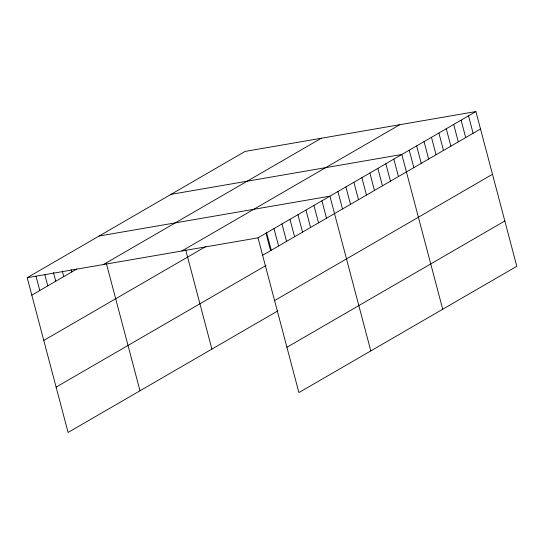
<?xml version="1.0" encoding="UTF-8"?>
<svg xmlns="http://www.w3.org/2000/svg" width="544" height="544" viewBox="0 0 544 544"><rect width="100%" height="100%" fill="white"/><g stroke="black" fill="none" stroke-linecap="round" stroke-linejoin="round"><path stroke-width="0.82" d="M277.909 310.842L68.088 432.446L27.2 277.698L245.106 151.416L475.912 111.554L516.8 266.302L298.894 392.584L258.006 237.844L475.912 111.554M31.804 295.12L76.84 269.022M103.367 264.547L321.273 138.264M181.839 250.995L399.752 124.712M43.778 340.435L205.782 246.554M262.609 255.265L480.515 128.982M56.114 387.124L265.941 265.526M274.584 300.58L492.49 174.298M286.919 347.269L504.825 220.986M171.02 194.351L401.826 154.496L442.714 309.237M99.11 236.028L329.916 196.166L370.804 350.914M27.2 277.698L258.006 237.844M468.506 115.852L473.11 133.273M461.094 120.142L465.698 137.571M453.689 124.44L458.293 141.862M446.277 128.731L450.881 146.152M438.872 133.028L443.476 150.45M431.46 137.319L436.064 154.741M424.055 141.61L428.658 159.038M416.643 145.908L421.246 163.329M409.238 150.198L413.841 167.627M393.836 159.127L398.439 176.548M385.846 163.758L390.449 181.179M377.856 168.388L382.459 185.81M369.866 173.012L374.469 190.441M361.876 177.643L366.479 195.072M353.886 182.274L358.489 199.702M345.896 186.905L350.499 204.333M337.906 191.536L342.509 208.964M321.926 200.797L326.529 218.219M313.936 205.428L318.539 222.85M305.946 210.059L310.549 227.48M297.956 214.69L302.559 232.111M289.966 219.32L294.569 236.742M281.976 223.951L286.579 241.373M273.986 228.582L278.589 246.004M266.444 232.172L271.204 250.192M265.996 233.213L270.599 250.634M185.708 249.934L211.902 349.098M106.447 263.786L139.998 390.769M71.128 269.593L71.754 271.973M62.302 271.055L63.764 276.604M53.468 272.517L55.774 281.234M44.853 274.774L47.784 285.865M36.026 276.236L39.794 290.489"/></g></svg>
